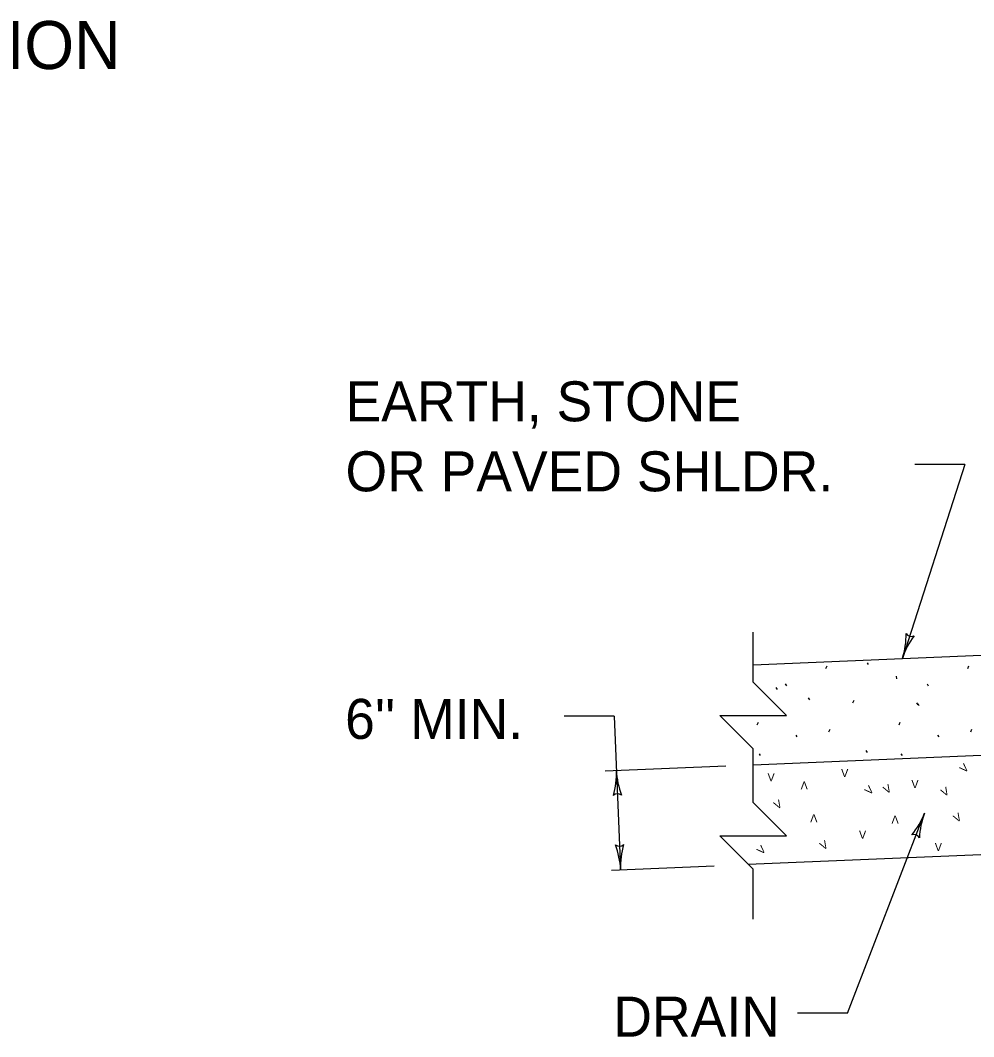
# Model space of a CAD drawing. Extents: x 997.6 to 1037, y 998.9 to 1022.7.
# Drawn here: x 1023.67 to 1028.44, y 1005.79 to 1010.87 of the extents above; entities that cross this region are included whole.
import ezdxf

# ---------------------------------------------------------------- set-up
doc = ezdxf.new("R2010")
doc.units = 0
doc.layers.add('Level 1', color=7, linetype='Continuous')

msp = doc.modelspace()

# ---------------------------------------------------------------- linework, layer by layer
at = {"layer": 'Level 1'}
for p, q in [((1028.3943, 1008.6517), (1028.0823, 1007.6824)), ((1028.3943, 1008.6517), (1028.1443, 1008.6517)), ((1027.3356, 1007.6513), (1029.221, 1007.7298)), ((1027.6999, 1007.6318), (1027.7058, 1007.6451)), ((1027.9053, 1007.6604), (1027.9112, 1007.6516)), ((1028.4088, 1007.6318), (1028.4147, 1007.6451)), ((1028.0517, 1007.5946), (1028.0532, 1007.5812)), ((1027.4497, 1007.5367), (1027.4557, 1007.5278)), ((1027.4965, 1007.5553), (1027.5024, 1007.5464)), ((1028.2054, 1007.5553), (1028.2113, 1007.5464)), ((1027.6112, 1007.4853), (1027.6172, 1007.4764)), ((1027.8346, 1007.4601), (1027.8405, 1007.4734)), ((1028.1527, 1007.4601), (1028.1588, 1007.4512)), ((1028.1588, 1007.4567), (1028.1647, 1007.4478)), ((1026.6415, 1007.3945), (1026.3915, 1007.3945)), ((1026.6415, 1007.3945), (1026.6735, 1006.6267)), ((1027.3565, 1007.3503), (1027.3624, 1007.3637)), ((1027.7147, 1007.3163), (1027.7206, 1007.3297)), ((1028.0654, 1007.3503), (1028.0714, 1007.3637)), ((1028.4237, 1007.3163), (1028.4296, 1007.3297)), ((1027.549, 1007.299), (1027.5549, 1007.2902)), ((1028.258, 1007.299), (1028.2639, 1007.2902)), ((1027.3356, 1007.1514), (1029.221, 1007.23)), ((1027.8997, 1007.2216), (1027.9056, 1007.2127)), ((1027.3657, 1007.2056), (1027.3716, 1007.1967)), ((1028.0746, 1007.2056), (1028.0805, 1007.1967)), ((1026.5961, 1007.1206), (1027.2004, 1007.1458)), ((1027.808, 1005.9097), (1028.1931, 1006.9097)), ((1027.3109, 1006.6533), (1029.2311, 1006.7334)), ((1026.6287, 1006.6249), (1027.1409, 1006.6463)), ((1027.808, 1005.9097), (1027.558, 1005.9097))]:
    msp.add_line(p, q, dxfattribs=at)
for points in [[(1027.3356, 1007.212), (1027.3356, 1007.2312), (1027.1689, 1007.3978), (1027.5023, 1007.3978), (1027.3356, 1007.5645), (1027.3356, 1007.8145)], [(1027.3356, 1006.3787), (1027.3356, 1006.6287), (1027.1689, 1006.7953), (1027.5023, 1006.7953), (1027.3356, 1006.962), (1027.3356, 1007.212)]]:
    msp.add_lwpolyline(points, dxfattribs=at)
for centre, radius, start, end in [((1027.7102, 1007.8022), 0.3909, 342.1626, 0.8314), ((1028.4545, 1007.5627), 0.3909, 143.5098, 162.1565), ((1028.1279, 1007.8239), 0.0313, 210.9372, 293.0539), ((1027.7102, 1007.8022), 0.3909, 342.1504, 342.1626), ((1026.2622, 1007.1066), 0.3909, 343.7319, 2.3786), ((1027.0434, 1007.1392), 0.3909, 182.3725, 182.3847), ((1027.0434, 1007.1392), 0.3909, 182.3847, 201.0535), ((1026.659, 1006.9744), 0.0313, 51.1593, 133.276), ((1027.8283, 1007.0502), 0.3909, 320.2863, 338.933), ((1028.5579, 1006.7692), 0.3909, 158.9391, 177.6079), ((1028.5579, 1006.7692), 0.3909, 158.9269, 158.9391), ((1028.1396, 1006.771), 0.0313, 27.7137, 109.8304), ((1026.6674, 1006.7752), 0.0313, 231.1593, 313.276), ((1026.2829, 1006.6104), 0.3909, 2.3847, 21.0535), ((1027.0641, 1006.6429), 0.3909, 163.7319, 182.3786), ((1026.2829, 1006.6104), 0.3909, 2.3725, 2.3847)]:
    msp.add_arc(centre, radius, start, end, dxfattribs=at)

# ---------------------------------------------------------------- texts
for s, height, p in [('SUPERELEVATED SECTION', 0.24, (1019.8762, 1010.6296)), ('EARTH, STONE', 0.2, (1025.2988, 1008.8682)), ('OR PAVED SHLDR.', 0.2, (1025.2988, 1008.5182)), ("6'' MIN.", 0.2, (1025.2967, 1007.2804)), ('V', 0.04, (1027.7761, 1007.0895)), ('V', 0.04, (1027.4082, 1007.0685)), ('V', 0.04, (1028.1273, 1007.0345)), ('V', 0.04, (1027.8654, 1006.7815)), ('V', 0.04, (1028.2441, 1006.7197)), ('DRAIN', 0.2, (1026.6372, 1005.7916))]:
    msp.add_text(s, height=height, dxfattribs=at).set_placement(p)
for rotation, p in [(45, (1028.3924, 1007.107)), (180, (1027.6094, 1007.0677)), (45, (1027.9176, 1006.997)), (30, (1028.0014, 1007.0035)), (30, (1028.2901, 1006.9897)), (30, (1027.4547, 1006.9262)), (180, (1027.6574, 1006.904)), (180, (1028.0636, 1006.8972)), (30, (1028.3519, 1006.8603)), (30, (1027.6847, 1006.7228)), (45, (1027.3788, 1006.6983))]:
    msp.add_text('V', height=0.04, rotation=rotation, dxfattribs=at).set_placement(p)

doc.saveas('drawing.dxf')
